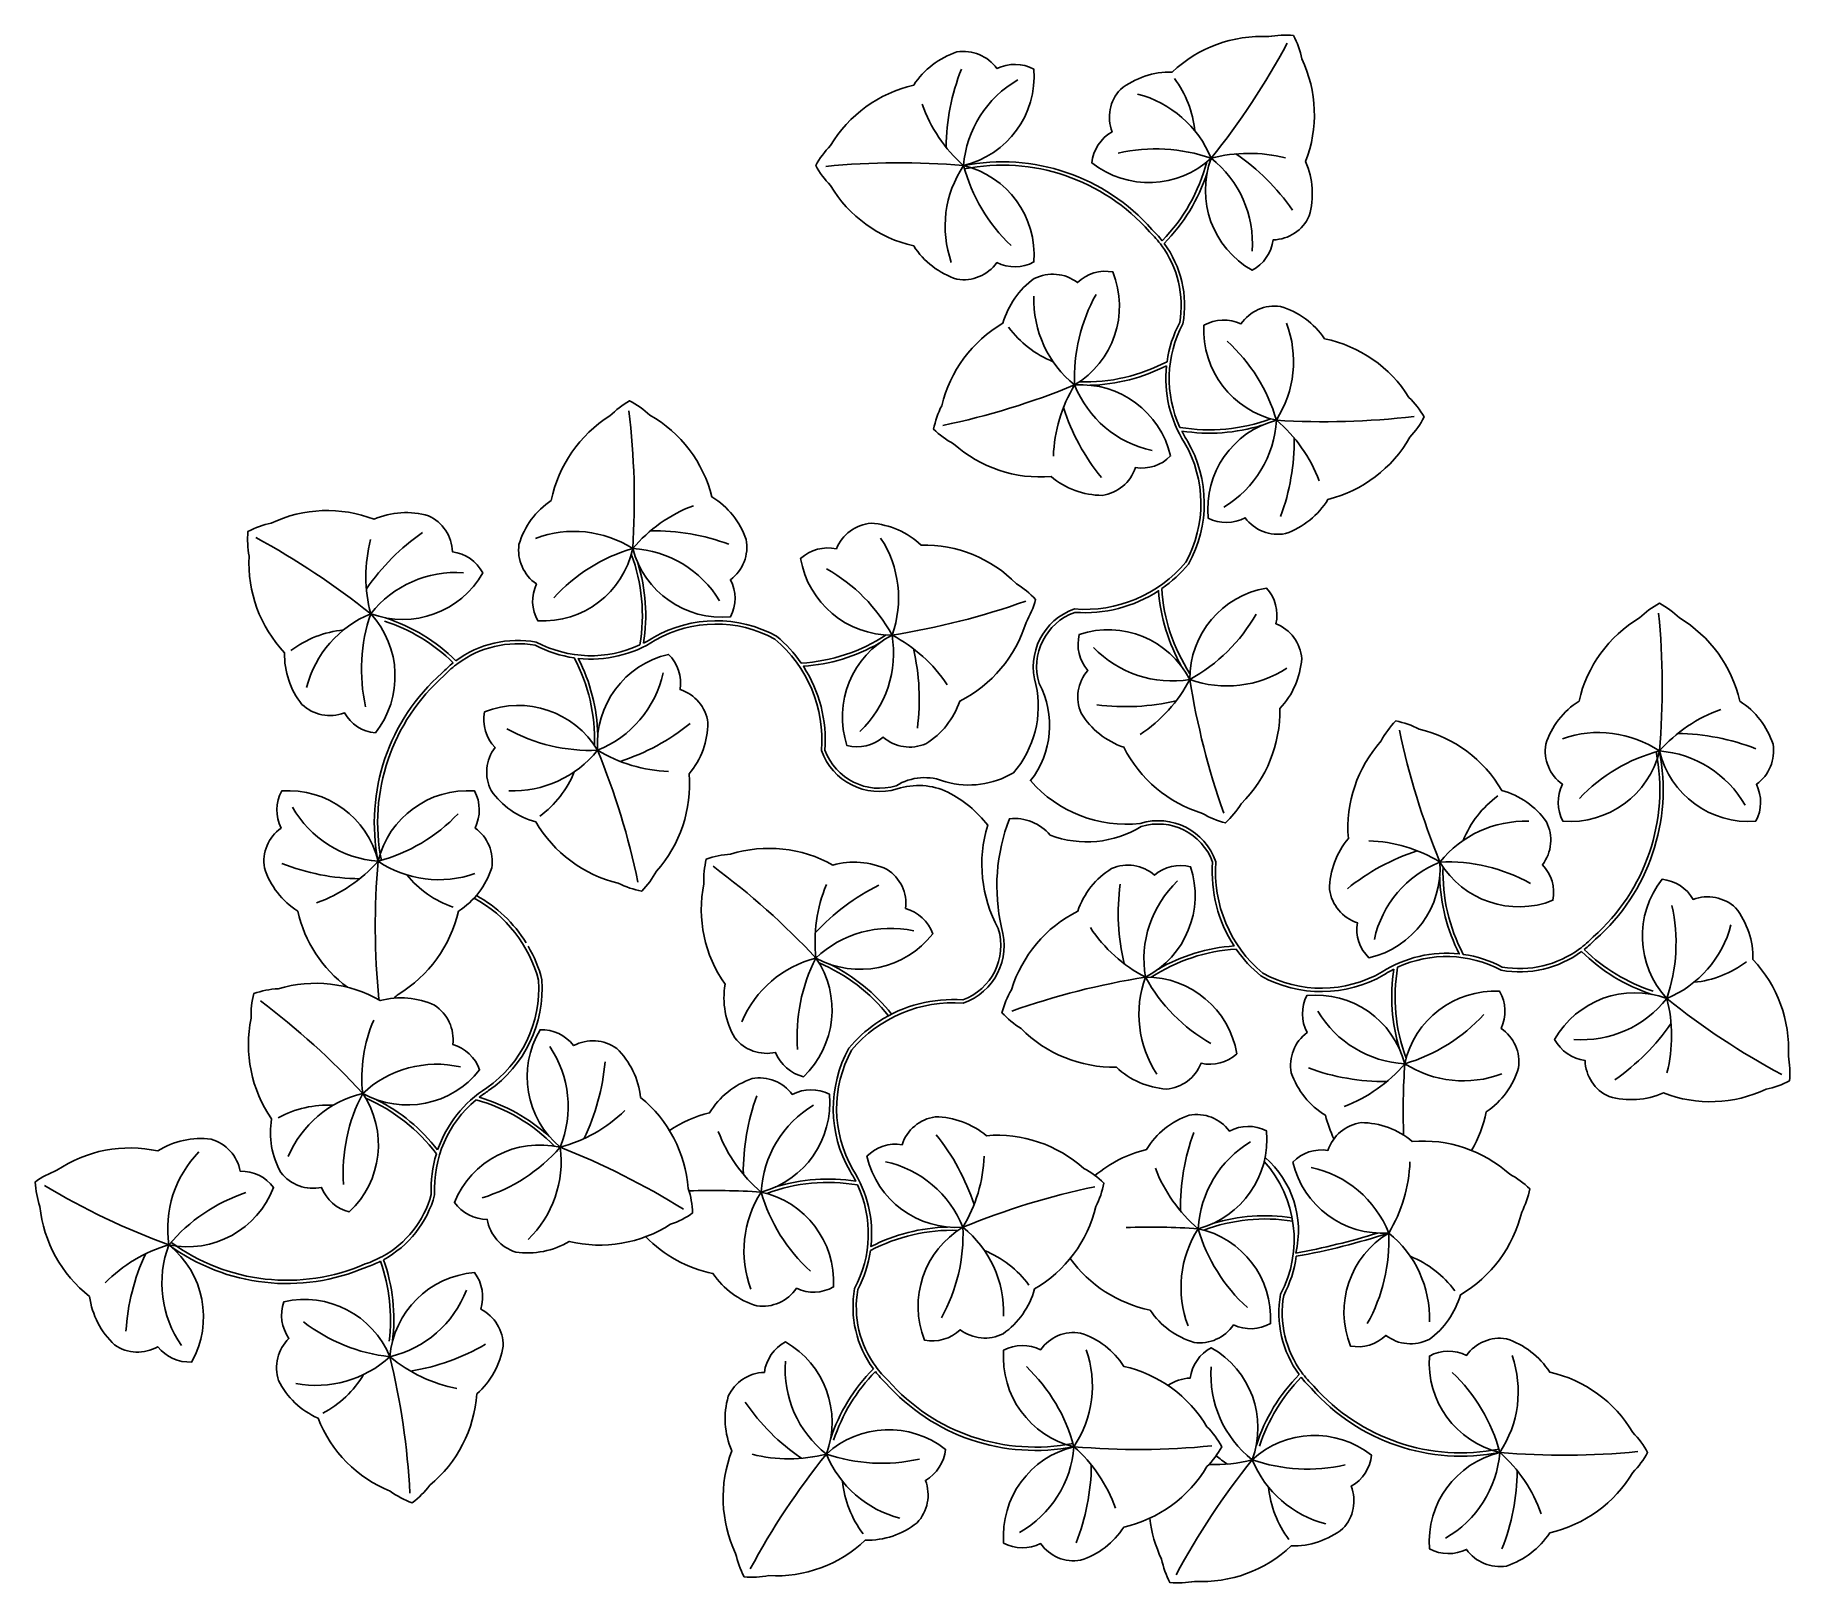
# Model space of a CAD drawing. Extents: x 4.12 to 4.648, y 6.512 to 6.978.
import ezdxf

# ---------------------------------------------------------------- set-up
doc = ezdxf.new("R2010")
doc.units = 0
doc.header["$MEASUREMENT"] = 0
doc.layers.add('VEGET', color=64, linetype='CONTINUOUS')
doc.layers.add('VEGET-I', color=62, linetype='CONTINUOUS')

msp = doc.modelspace()

# ---------------------------------------------------------------- linework, layer by layer
at = {"layer": 'VEGET'}
for points in [[(4.38419070523581, 6.962561295055853, 0.2052258000502149), (4.35919070523581, 6.944412953963941, 0.06885127168783278), (4.354763950290805, 6.938412953963941, 0.06885127168783267), (4.359190705235811, 6.932412953963941, 0.2052258000502149), (4.384190705235811, 6.914264612872032, 0.1746003466680678), (4.397190705235812, 6.904264612872032, 0.2877279527483541), (4.409190705235812, 6.909264612872032, 0.2440085978882826), (4.42032275262118, 6.909435732121545, 0.3676186712618786), (4.399190705235812, 6.938412953963942, 0.3676186712618786), (4.420322752621178, 6.96739017580634, 0.2440085978882282), (4.409190705235815, 6.967561295055855, 0.2877279527483539), (4.39719070523581, 6.972561295055852, 0.1746003466680678)], [(4.473595267082446, 6.940624094361324, 0.3676186712618786), (4.485891360111131, 6.906933607445417, 0.2440085978882282), (4.492233837422111, 6.916083729977232, 0.2877279527483541), (4.503070250956485, 6.92326510461668, 0.1746003466680678), (4.502005786615341, 6.939631744945913, 0.205225800050215), (4.500857722400091, 6.9705031594413, 0.06885127168783278), (4.498340204399122, 6.977521582516174, 0.06885127168783267), (4.490891433878538, 6.977186952758361, 0.2052258000502149), (4.461894230842203, 6.966532165080614, 0.1746003466680678), (4.446348214314094, 6.961305180279816, 0.2877279527483541), (4.443817041214348, 6.948553977876156, 0.2440085978882826), (4.437758801205406, 6.93921323439495, 0.3676186712618786)], [(4.432571275381693, 6.872453664740874, -0.3676186712618786), (4.461399443611747, 6.851118727925857, -0.2440085978882282), (4.450827597617192, 6.847627620214121, -0.2877279527483541), (4.440871034055082, 6.839268981447327, -0.1746003466680678), (4.425476099679695, 6.844925481741463, -0.205225800050215), (4.396194037637178, 6.854770436130718, -0.06885127168783278), (4.390176070089108, 6.859172733932263, -0.06885127168783267), (4.39260675853249, 6.866221699319778, -0.2052258000502149), (4.411038293111048, 6.891013649978563, -0.1746003466680678), (4.42045442897862, 6.904442588332858, -0.2877279527483541), (4.433400391794631, 6.903258507775437, -0.2440085978882826), (4.444074546540556, 6.906423026893358, -0.3676186712618786)], [(4.493198536886776, 6.861879170743991, 0.3676186712618786), (4.472697962931206, 6.832451814765356, 0.2440085978882282), (4.48383110780538, 6.832521427969457, 0.2877279527483541), (4.495936410420018, 6.827782055794988, 0.1746003466680678), (4.508717155564565, 6.838060798595067, 0.205225800050215), (4.533318915418108, 6.856745436576492, 0.06885127168783278), (4.537614906025754, 6.862839747369531, 0.06885127168783267), (4.533059456460983, 6.868742631292325, 0.2052258000502149), (4.507672904998563, 6.886346190285726, 0.1746003466680678), (4.494459728258808, 6.896062772012034, 0.2877279527483541), (4.482570641441779, 6.890804481923311, 0.2440085978882826), (4.471444896304604, 6.890392710226536, 0.3676186712618786)], [(4.299748079722513, 6.823282291851272, 0.3676186712618786), (4.329175435701148, 6.802781717895702, 0.2440085978882282), (4.329105822497048, 6.813914862769876, 0.2877279527483541), (4.333845194671516, 6.826020165384515, 0.1746003466680678), (4.323566451871438, 6.838800910529061, 0.205225800050215), (4.304881813890012, 6.863402670382604, 0.06885127168783278), (4.298787503096974, 6.86769866099025, 0.06885127168783267), (4.292884619174179, 6.863143211425479, 0.2052258000502149), (4.275281060180778, 6.837756659963059, 0.1746003466680678), (4.265564478454471, 6.824543483223304, 0.2877279527483541), (4.270822768543193, 6.812654396406275, 0.2440085978882826), (4.271234540239969, 6.8015286512691, 0.3676186712618786)], [(4.221003156105181, 6.803679022046943, 0.3676186712618786), (4.254693643021088, 6.815975115075627, 0.2440085978882282), (4.245543520489273, 6.822317592386607, 0.2877279527483541), (4.238362145849824, 6.833154005920981, 0.1746003466680678), (4.221995505520591, 6.832089541579838, 0.205225800050215), (4.191124091025205, 6.830941477364587, 0.06885127168783278), (4.18410566795033, 6.828423959363619, 0.06885127168783267), (4.184440297708144, 6.820975188843034, 0.2052258000502149), (4.195095085385891, 6.7919779858067, 0.1746003466680678), (4.200322070186688, 6.77643196927859, 0.2877279527483541), (4.213073272590348, 6.773900796178844, 0.2440085978882826), (4.222414016071554, 6.767842556169902, 0.3676186712618786)], [(4.377689116987829, 6.797274983522303, 0.3676186712618786), (4.364148398486945, 6.764065169387309, 0.2440085978882282), (4.374994708835964, 6.766577003896246, 0.2877279527483541), (4.387845120693854, 6.764610556571065, 0.1746003466680678), (4.398057762185539, 6.77744418247189, 0.205225800050215), (4.417957846604072, 6.801073590516181, 0.06885127168783278), (4.420811244501278, 6.807962297200556, 0.06885127168783267), (4.415071122955275, 6.812721200853736, 0.2052258000502149), (4.386439497634002, 6.824322593694706, 0.1746003466680678), (4.371415650060988, 6.830901651689804, 0.2877279527483541), (4.360970841243767, 6.823161757067026, 0.2440085978882826), (4.350206859892133, 6.820317734168156, 0.3676186712618786)], [(4.467191228557807, 6.783938133478675, 0.3676186712618786), (4.433981414422813, 6.79747885197956, 0.2440085978882282), (4.436493248931749, 6.78663254163054, 0.2877279527483541), (4.434526801606569, 6.77378212977265, 0.1746003466680678), (4.447360427507394, 6.763569488280965, 0.205225800050215), (4.470989835551685, 6.743669403862433, 0.06885127168783278), (4.477878542236059, 6.740816005965226, 0.06885127168783267), (4.48263744588924, 6.74655612751123, 0.2052258000502149), (4.49423883873021, 6.775187752832503, 0.1746003466680678), (4.500817896725308, 6.790211600405517, 0.2877279527483541), (4.493078002102529, 6.800656409222738, 0.2440085978882826), (4.490233979203659, 6.811420390574372, 0.3676186712618786)], [(4.632477540091355, 6.777436545230694, 0.2052258000502149), (4.614329198999443, 6.802436545230694, 0.06885127168783278), (4.608329198999444, 6.806863300175698, 0.06885127168783267), (4.602329198999444, 6.802436545230693, 0.2052258000502149), (4.584180857907534, 6.777436545230692, 0.1746003466680678), (4.574180857907534, 6.764436545230692, 0.2877279527483541), (4.579180857907534, 6.752436545230692, 0.2440085978882826), (4.579351977157048, 6.741304497845324, 0.3676186712618786), (4.608329198999445, 6.762436545230692, 0.3676186712618786), (4.637306420841843, 6.741304497845325, 0.2440085978882282), (4.637477540091358, 6.752436545230688, 0.2877279527483539), (4.642477540091355, 6.764436545230693, 0.1746003466680678)], [(4.289173585725631, 6.762655030346189, -0.3676186712618786), (4.310508522540648, 6.791483198576243, -0.2440085978882282), (4.313999630252384, 6.780911352581688, -0.2877279527483541), (4.322358269019178, 6.770954789019578, -0.1746003466680678), (4.316701768725042, 6.755559854644192, -0.205225800050215), (4.306856814335787, 6.726277792601675, -0.06885127168783278), (4.302454516534241, 6.720259825053605, -0.06885127168783267), (4.295405551146727, 6.722690513496986, -0.2052258000502149), (4.270613600487941, 6.741122048075544, -0.1746003466680678), (4.257184662133647, 6.750538183943116, -0.2877279527483541), (4.258368742691068, 6.763484146759128, -0.2440085978882826), (4.255204223573147, 6.774158301505053, -0.3676186712618786)], [(4.542369909776377, 6.729055975084811, -0.3676186712618786), (4.52103497296136, 6.700227806854757, -0.2440085978882282), (4.517543865249624, 6.710799652849312, -0.2877279527483541), (4.509185226482829, 6.720756216411422, -0.1746003466680678), (4.514841726776965, 6.736151150786808, -0.205225800050215), (4.52468668116622, 6.765433212829326, -0.06885127168783278), (4.529088978967766, 6.771451180377396, -0.06885127168783267), (4.53613794435528, 6.769020491934014, -0.2052258000502149), (4.560929895014066, 6.750588957355456, -0.1746003466680678), (4.57435883336836, 6.741172821487884, -0.2877279527483541), (4.57317475281094, 6.728226858671873, -0.2440085978882826), (4.576339271928861, 6.717552703925947, -0.3676186712618786)], [(4.354817183018062, 6.700165757357194, 0.3676186712618786), (4.389923413754713, 6.707500290462041, 0.2440085978882282), (4.381778075835832, 6.715090101459343, 0.2877279527483541), (4.376225955856396, 6.726844843640015, 0.1746003466680678), (4.359875943896375, 6.728139876036203, 0.205225800050215), (4.329159264742112, 6.731433492000827, 0.06885127168783278), (4.321852228364045, 6.729949113776544, 0.06885127168783267), (4.321114556604535, 6.722529410297404, 0.2052258000502149), (4.327498217881197, 6.692303409022126, 0.1746003466680678), (4.330440382945257, 6.676168240453566, 0.2877279527483541), (4.34269642637267, 6.671833566359083, 0.2440085978882826), (4.351071198361397, 6.664497698658227, 0.3676186712618786)], [(4.453854378514178, 6.694436021908697, 0.3676186712618786), (4.467395097015062, 6.727645836043691, 0.2440085978882282), (4.456548786666043, 6.725134001534754, 0.2877279527483541), (4.443698374808153, 6.727100448859935, 0.1746003466680678), (4.433485733316468, 6.71426682295911, 0.205225800050215), (4.413585648897936, 6.690637414914819, 0.06885127168783278), (4.410732251000729, 6.683748708230445, 0.06885127168783267), (4.416472372546733, 6.678989804577264, 0.2052258000502149), (4.445103997868006, 6.667388411736294, 0.1746003466680678), (4.460127845441019, 6.660809353741196, 0.2877279527483541), (4.47057265425824, 6.668549248363974, 0.2440085978882826), (4.481336635609875, 6.671393271262844, 0.3676186712618786)], [(4.610540339396827, 6.688031983384057, 0.3676186712618786), (4.57684985248092, 6.675735890355373, 0.2440085978882282), (4.585999975012735, 6.669393413044393, 0.2877279527483541), (4.593181349652183, 6.658556999510019, 0.1746003466680678), (4.609547989981416, 6.659621463851162, 0.205225800050215), (4.640419404476803, 6.660769528066413, 0.06885127168783278), (4.647437827551677, 6.663287046067381, 0.06885127168783267), (4.647103197793863, 6.670735816587966, 0.2052258000502149), (4.636448410116117, 6.699733019624301, 0.1746003466680678), (4.631221425315319, 6.71527903615241, 0.2877279527483541), (4.618470222911659, 6.717810209252156, 0.2440085978882826), (4.609129479430453, 6.723868449261098, 0.3676186712618786)], [(4.218581220004842, 6.659485303052781, 0.3676186712618786), (4.253742689617124, 6.666550277724046, 0.2440085978882282), (4.245655822095739, 6.674202358126074, 0.2877279527483541), (4.240194050439737, 6.685999351403082, 0.1746003466680678), (4.223854455458778, 6.687419786497776, 0.205225800050215), (4.193163949685225, 6.690948970504296, 0.06885127168783278), (4.185845739897471, 6.689520697125165, 0.06885127168783267), (4.185051164285643, 6.682106871598471, 0.2052258000502149), (4.191202737286354, 6.651832783106739, 0.1746003466680678), (4.19402102326801, 6.63567551650234, 0.2877279527483541), (4.206243449423659, 6.631246938980187, 0.2440085978882826), (4.214561692569889, 6.623847034132972, 0.3676186712618786)], [(4.27795693952445, 6.643298620488874, -0.3676186712618786), (4.271901854231809, 6.678648001735226, -0.2440085978882282), (4.281950558553821, 6.673854745823395, -0.2877279527483541), (4.294922545357689, 6.673001775507167, -0.1746003466680678), (4.302125096202117, 6.658266672476191, -0.205225800050215), (4.316457135201931, 6.630899631304445, -0.06885127168783278), (4.317756737338359, 6.623557479465227, -0.06885127168783267), (4.311124904824604, 6.620149407157797, -0.2052258000502149), (4.280664343213397, 6.614999992558245, -0.1746003466680678), (4.264574741740092, 6.611818055344809, -0.2877279527483541), (4.256046280250666, 6.621629545783239, -0.2440085978882826), (4.24614965047205, 6.626729396743086, -0.3676186712618786)], [(4.398972220120315, 6.619257340690127, -0.3676186712618786), (4.370144051890262, 6.640592277505144, -0.2440085978882282), (4.380715897884817, 6.64408338521688, -0.2877279527483541), (4.390672461446926, 6.652442023983674, -0.1746003466680678), (4.406067395822313, 6.646785523689538, -0.205225800050215), (4.43534945786483, 6.636940569300283, -0.06885127168783278), (4.4413674254129, 6.632538271498738, -0.06885127168783267), (4.438936736969518, 6.625489306111223, -0.2052258000502149), (4.42050520239096, 6.600697355452438, -0.1746003466680678), (4.411089066523388, 6.587268417098143, -0.2877279527483541), (4.398143103707377, 6.588452497655564, -0.2440085978882826), (4.387468948961452, 6.585287978537643, -0.3676186712618786)], [(4.136499867269849, 6.598471237938128, -0.2052258000502149), (4.121579460060043, 6.625522000091567, -0.06885127168783278), (4.120121412814787, 6.632834336077673, -0.06885127168783267), (4.126678007073418, 6.636385002363149, -0.2052258000502149), (4.157020109328537, 6.642191818627522, -0.1746003466680678), (4.173037150967232, 6.645720894589351, -0.2877279527483541), (4.181775758649908, 6.636096096629483, -0.2440085978882826), (4.191780341691248, 6.631211418650684, -0.3676186712618786), (4.160338741138673, 6.613958344516106, -0.3676186712618786), (4.167156720377836, 6.578748147534332, -0.2440085978882282), (4.15700672741341, 6.583323014047099, -0.2877279527483539), (4.144019330552918, 6.583895310113986, -0.1746003466680678)], [(4.526971740686434, 6.6175284914488, -0.3676186712618786), (4.49814357245638, 6.638863428263817, -0.2440085978882282), (4.508715418450935, 6.642354535975553, -0.2877279527483541), (4.518671982013045, 6.650713174742347, -0.1746003466680678), (4.534066916388431, 6.645056674448211, -0.205225800050215), (4.563348978430948, 6.635211720058956, -0.06885127168783278), (4.569366945979018, 6.630809422257411, -0.06885127168783267), (4.566936257535636, 6.623760456869896, -0.2052258000502149), (4.548504722957079, 6.598968506211111, -0.1746003466680678), (4.539088587089506, 6.585539567856816, -0.2877279527483541), (4.526142624273495, 6.586723648414237, -0.2440085978882826), (4.51546846952757, 6.583559129296316, -0.3676186712618786)], [(4.226754017895911, 6.580343779537423, -0.3676186712618786), (4.252199436058114, 6.605617748496642, -0.2440085978882282), (4.254053270685617, 6.594639813446671, -0.2877279527483541), (4.260811721403935, 6.583534709039771, -0.1746003466680678), (4.252894274426814, 6.569171073240834, -0.205225800050215), (4.238738375897455, 6.541712507706291, -0.06885127168783278), (4.233477412249933, 6.53642871921293, -0.06885127168783267), (4.22687658845549, 6.539896468422123, -0.2052258000502149), (4.20515385957543, 6.5618620172291, -0.1746003466680678), (4.193301660815942, 6.573198920887755, -0.2877279527483541), (4.196428032965927, 6.585817391364789, -0.2440085978882826), (4.194912495032583, 6.596847119627999, -0.3676186712618786)], [(4.357948228419562, 6.551086911069677, 0.3676186712618786), (4.345652135390877, 6.584777397985584, 0.2440085978882282), (4.339309658079897, 6.575627275453769, 0.2877279527483541), (4.328473244545523, 6.568445900814321, 0.1746003466680678), (4.329537708886667, 6.552079260485088, 0.205225800050215), (4.330685773101917, 6.521207845989701, 0.06885127168783278), (4.333203291102886, 6.514189422914827, 0.06885127168783267), (4.34065206162347, 6.51452405267264, 0.2052258000502149), (4.369649264659805, 6.525178840350387, 0.1746003466680678), (4.385195281187914, 6.530405825151185, 0.2877279527483541), (4.387726454287661, 6.543157027554845, 0.2440085978882826), (4.393784694296603, 6.552497771036051, 0.3676186712618786)], [(4.447352790266199, 6.529149710375148, 0.2052258000502149), (4.472352790266198, 6.54729805146706, 0.06885127168783278), (4.476779545211203, 6.55329805146706, 0.06885127168783267), (4.472352790266197, 6.55929805146706, 0.2052258000502149), (4.447352790266197, 6.577446392558969, 0.1746003466680678), (4.434352790266196, 6.587446392558969, 0.2877279527483541), (4.422352790266197, 6.582446392558969, 0.2440085978882826), (4.411220742880828, 6.582275273309456, 0.3676186712618786), (4.432352790266196, 6.553298051467059, 0.3676186712618786), (4.41122074288083, 6.524320829624661, 0.2440085978882282), (4.422352790266193, 6.524149710375146, 0.2877279527483539), (4.434352790266198, 6.519149710375149, 0.1746003466680678)], [(4.575352310832317, 6.527420861133821, 0.2052258000502149), (4.600352310832316, 6.545569202225733, 0.06885127168783278), (4.604779065777321, 6.551569202225733, 0.06885127168783267), (4.600352310832315, 6.557569202225733, 0.2052258000502149), (4.575352310832315, 6.575717543317642, 0.1746003466680678), (4.562352310832314, 6.585717543317642, 0.2877279527483541), (4.550352310832315, 6.580717543317642, 0.2440085978882826), (4.539220263446946, 6.580546424068129, 0.3676186712618786), (4.560352310832315, 6.551569202225732, 0.3676186712618786), (4.539220263446948, 6.522591980383334, 0.2440085978882282), (4.550352310832311, 6.522420861133819, 0.2877279527483539), (4.562352310832316, 6.517420861133822, 0.1746003466680678)]]:
    msp.add_lwpolyline(points, format="xyb", close=True, dxfattribs=at)
for points in [[(4.458862296698298, 6.915832663482507, 0.03657829356328011), (4.455771383393432, 6.919210297792418, 0.2670599533769032), (4.399190705235816, 6.938412953963921)], [(4.45875729121148, 6.91431763497099, 0.04624384672955976), (4.455051381039466, 6.918514744133532, 0.2672712957735715), (4.399384228046774, 6.937431858187944, 0.2672712957735715)], [(4.464225197895158, 6.859721371914833, -0.2354684806364959), (4.465099686457013, 6.890865546369183, 0.2063815619319955), (4.459474993376217, 6.91502980662528, 0.2670599533769032)], [(4.460338562320498, 6.879464944238686, -0.08648795793135465), (4.464142659503138, 6.891195577523927, 0.2050499429125031), (4.458670363775001, 6.914436029558658, 0.2050499429125031)], [(4.373792753153216, 6.794819400338591, -0.1121905179276141), (4.3510334549478, 6.787878851506792, -0.1640240538820777), (4.357524263084613, 6.762707109103845, 0.3997047902072735), (4.378955680209415, 6.751996831314256, -0.2428287409151733), (4.393811708668337, 6.753139223639103, 0.2041376979007896), (4.414165734088166, 6.755877838562057, 0.2359053136145531), (4.420956874825655, 6.782378861109129, -0.4031349419441881), (4.432488096534613, 6.805116054682412, 0.242397310034429), (4.465997805183281, 6.819188083826876, 0.2618021363311629), (4.465626664069874, 6.855088321295387, -0.1704994982101892), (4.460188166383483, 6.878259552150662, 0.2050499429125031)], [(4.458754024801067, 6.811238235572843, 0.0675264403011705), (4.466827160131918, 6.818621012494217, 0.262664803289295), (4.466481661183021, 6.855607460647515, -0.02486555505801991), (4.464759651395263, 6.858620502524607, 0.2063815619319955)], [(4.542297040054683, 6.724450952836496, 0.1119819495773693), (4.548175797186165, 6.70143908408302, 0.1704994982101892), (4.52500456633089, 6.69600058639663, -0.2618021363311629), (4.489104328862378, 6.695629445283223, -0.242397310034429), (4.475032299717915, 6.72913915393189, 0.4031349419441881), (4.452295106144632, 6.740670375640849, -0.2465887543841472), (4.419297888493861, 6.753510349010449, 0.2974057894047031), (4.421913076349759, 6.782671570257089, -0.3997047902072735), (4.432623354139348, 6.804102987381891, 0.1640240538820777), (4.457795096542296, 6.810593795518704, 0.1121905179276142), (4.464735645374095, 6.787834497313288)], [(4.289246455447325, 6.767260052594504, 0.1119819495773694), (4.283367698315843, 6.79027192134798, 0.1704994982101892), (4.306538929171118, 6.79571041903437, -0.2618021363311629), (4.342439166639629, 6.796081560147777, -0.242397310034429), (4.356511195784092, 6.76257185149911, 0.4031349419441881), (4.379248389357375, 6.751040629790151, -0.1938106268851295), (4.394500949228636, 6.750039208811261, -0.1105913153111275), (4.406467502228223, 6.740094574639926, 0.2037786256606944), (4.409630419152249, 6.709039435173912, -0.3997047902072735), (4.39892014136266, 6.68760801804911, 0.1640240538820777), (4.373748398959712, 6.681117209912297), (4.372789470700941, 6.680472769858158, 0.0675264403011705), (4.36471633537009, 6.673089992936784, 0.262664803289295), (4.365061834318987, 6.636103544783486, -0.02486555505801991), (4.366783844106745, 6.633090502906394, 0.1139595772764146), (4.342685327894381, 6.631372202962599)], [(4.350389014893661, 6.788837779765563, 0.0675264403011705), (4.343006237972287, 6.796910915096414, 0.262664803289295), (4.30601978981899, 6.796565416147518, -0.02486555505801991), (4.303006747941898, 6.794843406359759, 0.2063815619319955)], [(4.301905878551672, 6.794308952859654, -0.2354684806364959), (4.270761704097322, 6.79518344142151, 0.2063815619319955), (4.246597443841225, 6.789558748340713, 0.2670599533769032)], [(4.282162306227819, 6.790422317284994, -0.08648795793135465), (4.270431672942578, 6.794226414467635, 0.2050499429125031), (4.247191220907847, 6.788754118739497, 0.2050499429125031)], [(4.245794586983997, 6.788946051662794, 0.03657829356328011), (4.242416952674087, 6.785855138357928, 0.2670599533769032), (4.223214296502584, 6.729274460200313)], [(4.247309615495515, 6.788841046175977, 0.04624384672955976), (4.243112506332973, 6.785135136003962, 0.2672712957735715), (4.224195392278561, 6.72946798301127, 0.2672712957735715)], [(4.584233880006493, 6.702869959255024, 0.04624384672955976), (4.588430989169034, 6.706575869427038, 0.2672712957735715), (4.607348103223447, 6.76224302241973, 0.2672712957735715)], [(4.58574890851801, 6.702764953768206, 0.03657829356328011), (4.589126542827921, 6.705855867073072, 0.2670599533769032), (4.608329198999424, 6.762436545230687)], [(4.227974719485965, 6.688137588669978, 0.01546173062249706), (4.229214296502564, 6.689274460200307, 0.2052258000502149), (4.247362637594473, 6.714274460200308, 0.1746003466680678), (4.257362637594473, 6.727274460200309, 0.2877279527483541), (4.252362637594473, 6.739274460200308, 0.2440085978882826), (4.25219151834496, 6.750406507585677, 0.3676186712618786), (4.223214296502563, 6.729274460200308, 0.3676186712618786), (4.194237074660164, 6.750406507585675, 0.2440085978882282), (4.194065955410649, 6.739274460200312, 0.2877279527483539), (4.189065955410652, 6.727274460200307, 0.1746003466680678), (4.199065955410652, 6.714274460200306, 0.2052258000502149)], [(4.394367197872, 6.619330210411821, 0.1119819495773694), (4.371355329118525, 6.613451453280339, 0.1704994982101892), (4.365916831432134, 6.636622684135614, -0.2618021363311629), (4.365545690318728, 6.672522921604125, -0.242397310034429), (4.399055398967395, 6.686594950748589, 0.4031349419441881), (4.410586620676353, 6.709332144321872, -0.1489262673942491), (4.412981390841127, 6.74206748272197, -0.2480025799106501), (4.425219604729053, 6.737135212700415, 0.2322353640158543), (4.452587815292592, 6.739714174116744, -0.3997047902072735), (4.474019232417394, 6.729003896327155, 0.1640240538820777), (4.480510040554207, 6.703832153924208, 0.1121905179276142), (4.457750742348791, 6.696891605092409)], [(4.199065955410652, 6.714274460200306, 0.1800093479991826), (4.214039264614218, 6.691385053214363, 0.06885127168783278)], [(4.252068612628195, 6.718209996885613, -0.2063263711973798), (4.271472014809053, 6.693501752450993, -0.2618021363311629), (4.255882785202174, 6.661160745721368, 0.1704994982101892), (4.24111461665262, 6.642495687614701, -0.2050499429125031)], [(4.252749688070528, 6.718977154519773, -0.1288326169997203), (4.267698043174517, 6.704766891539107, -0.262664803289295)], [(4.268292304169515, 6.70377608365729, -0.0675264403011705), (4.272463725187427, 6.693662718449193, -0.262664803289295), (4.25643620013459, 6.660327524476443, 0.02486555505801991), (4.25359717247628, 6.658331613401872, -0.2063815619319955)], [(4.481154480608346, 6.702873225665437, 0.0675264403011705), (4.48853725752972, 6.694800090334586, 0.262664803289295), (4.525523705683018, 6.695145589283483, -0.02486555505801991), (4.52853674756011, 6.696867599071241, 0.2063815619319955)], [(4.529637616950335, 6.697402052571346, -0.2354684806364959), (4.560781791404685, 6.69652756400949, 0.2063815619319955), (4.584946051660783, 6.702152257090287, 0.2670599533769032)], [(4.549381189274189, 6.701288688146006, -0.08648795793135465), (4.56111182255943, 6.697484590963366, 0.2050499429125031), (4.584352274594161, 6.702956886691503, 0.2050499429125031)], [(4.531795415779494, 6.668428713579728, 0.3676186712618786), (4.502368059800859, 6.688929287535298, 0.2440085978882282), (4.50243767300496, 6.677796142661124, 0.2877279527483541), (4.497698300830491, 6.665690840046485, 0.1746003466680678), (4.50797704363057, 6.652910094901939, 0.04802152144148134), (4.510488307273417, 6.645826221478376, 0.06885127168783278)], [(4.55188501643595, 6.642338626976997, 0.07963178247995775), (4.556262435321229, 6.653954345467941, 0.1746003466680678), (4.565979017047536, 6.667167522207696, 0.2877279527483541), (4.560720726958814, 6.679056609024725, 0.2440085978882826), (4.560308955262038, 6.6901823541619, 0.3676186712618786), (4.531795415779494, 6.668428713579728, 0.3676186712618786)], [(4.338344958615233, 6.62983183468701, 0.3676186712618786), (4.358845532570802, 6.659259190665645, 0.2440085978882282), (4.347712387696628, 6.659189577461544, 0.2877279527483541), (4.33560708508199, 6.663928949636013, 0.1746003466680678), (4.322826339937444, 6.653650206835934, 0.0844181462203747), (4.31078367143478, 6.648370931693862, 0.06885127168783278)], [(4.252645622149001, 6.657562129202706, 0.2354684806364959), (4.240204749947805, 6.628997307628587, -0.2063815619319955), (4.224846110725072, 6.609512419966516, -0.2670599533769032)], [(4.469709146012478, 6.618833621051993, 0.3676186712618786), (4.490209719968047, 6.648260977030628, 0.2440085978882282), (4.479076575093873, 6.648191363826528, 0.2877279527483541), (4.466971272479235, 6.652930736000997, 0.1746003466680678), (4.454190527334688, 6.642651993200918, 0.1121260587743215), (4.438687744162333, 6.634815452403197, 0.06885127168783278)], [(4.24073861691721, 6.641340606135881, 0.08648795793135465), (4.239198177836784, 6.62910516743973, -0.2050499429125031), (4.224370002983726, 6.610391806922656, -0.2050499429125031)], [(4.489535881137771, 6.638990960445431, -0.3164947388747249), (4.494443329611113, 6.599116609820491, 0.2063815619319955), (4.500068022691909, 6.574952349564394, 0.2670599533769032)], [(4.36731829760685, 6.631989633516168, -0.2354684806364959), (4.366443809044995, 6.600845459061818, 0.2063815619319955), (4.372068502125791, 6.576681198805721, 0.2670599533769032)], [(4.303653189701666, 6.616396288793836, 0.150125577023164), (4.323870590503446, 6.605364815145275, 0.1746003466680678), (4.3370837672432, 6.595648233418967, 0.2877279527483541), (4.348972854060229, 6.60090652350769, 0.2440085978882826), (4.360098599197404, 6.601318295204465, 0.3676186712618786), (4.338344958615233, 6.62983183468701, 0.3676186712618786)], [(4.224498997426333, 6.610462050010417, -0.04624384672955976), (4.219360958342803, 6.6082371792498, -0.2672712957735715), (4.160930774611476, 6.614764257890561, -0.2672712957735715)], [(4.431245800986515, 6.609890156245976, 0.1886287276642312), (4.45523477790069, 6.594366601510258, 0.1746003466680678), (4.468447954640445, 6.584650019783951, 0.2877279527483541), (4.480337041457474, 6.589908309872674, 0.2440085978882826), (4.491462786594649, 6.590320081569449, 0.3676186712618786), (4.469709146012478, 6.618833621051993, 0.3676186712618786)], [(4.223950349988772, 6.609045955545974, -0.03657829356328011), (4.219717214524181, 6.607301615347473, -0.2670599533769032), (4.160338741138686, 6.613958344516123)], [(4.37120493318151, 6.612246061192315, -0.08648795793135465), (4.36740083599887, 6.600515427907074, 0.2050499429125031), (4.372873131727007, 6.577274975872343, 0.2050499429125031)], [(4.499204453747629, 6.610517211950988, -0.08648795793135465), (4.495400356564988, 6.598786578665747, 0.2050499429125031), (4.500872652293125, 6.575546126631016, 0.2050499429125031)], [(4.48594774898568, 6.54935806182835, 0.3676186712618786), (4.473651655956996, 6.583048548744257, 0.2440085978882282), (4.467309178646016, 6.573898426212442, 0.1470173451971512), (4.460619474815669, 6.571704674113876, 0.1746003466680678)], [(4.372786204290528, 6.577393370460011, 0.04624384672955976), (4.376492114462542, 6.573196261297469, 0.2672712957735715), (4.432159267455234, 6.554279147243057, 0.2672712957735715)], [(4.37268119880371, 6.575878341948494, 0.03657829356328011), (4.375772112108576, 6.572500707638583, 0.2670599533769032), (4.432352790266192, 6.55329805146708)], [(4.500680719369829, 6.574149492707167, 0.03657829356328011), (4.503771632674694, 6.570771858397256, 0.2670599533769032), (4.56035231083231, 6.551569202225753)], [(4.500785724856646, 6.575664521218684, 0.04624384672955976), (4.504491635028661, 6.571467412056142, 0.2672712957735715), (4.560158788021353, 6.55255029800173, 0.2672712957735715)], [(4.455168523026536, 6.531814241496657, 0.08232067496413867), (4.458685293668036, 6.519478996748374, 0.06885127168783278), (4.461202811669004, 6.5124605736735, 0.06885127168783267), (4.468651582189588, 6.512795203431313, 0.2052258000502149), (4.497648785225923, 6.52344999110906, 0.1746003466680678), (4.513194801754032, 6.528676975909858, 0.2877279527483541), (4.515725974853779, 6.541428178313518, 0.2440085978882826), (4.521784214862721, 6.550768921794724, 0.3676186712618786), (4.48594774898568, 6.54935806182835, 0.3676186712618786)]]:
    msp.add_lwpolyline(points, format="xyb", dxfattribs=at)
for centre, radius, start, end in [((4.421301156910254, 6.952782365962287), 0.05268889575158317, 315.4701596413572, 345.3910783573056), ((4.421301156910254, 6.952782365962287), 0.05368889575158317, 315.3179020095395, 341.9948639172861), ((4.435722469760319, 6.926050003244658), 0.05268889575158317, 268.1554729827926, 297.8524992252153), ((4.435722469760319, 6.926050003244658), 0.05368889575158317, 271.5516874228204, 297.1095830709066), ((4.473088325431291, 6.91165945722609), 0.05268889575158317, 260.3158767885141, 290.4773925443089), ((4.473088325431291, 6.91165945722609), 0.05368889575158317, 261.0757552307891, 287.0811781042812), ((4.249967793240415, 6.803172080395788), 0.05268889575158317, 350.3158767885142, 20.47739254430888), ((4.249967793240415, 6.803172080395788), 0.05368889575158317, 351.0757552307891, 17.0811781042812), ((4.511342761368677, 6.814485468509325), 0.05268889575158317, 183.53339583237, 213.1580830446403), ((4.208844884504217, 6.751384911874751), 0.05268889575158317, 45.47015964135719, 71.99486391728615), ((4.208844884504217, 6.751384911874751), 0.05368889575158317, 45.31790200953949, 71.99486391728615), ((4.235577247221847, 6.765806224724815), 0.05268889575158317, 358.1554729827927, 27.85249922521529), ((4.595966248280161, 6.725904780706185), 0.05268889575158317, 178.1554729827927, 207.8524992252153), ((4.335280947714878, 6.650157427679003), 0.05268889575158317, 38.31667948422123, 67.14111734786282), ((4.484401713544828, 6.650284489097827), 0.05268889575158317, 93.53339583236998, 123.1580830446402), ((4.62269861099779, 6.740326093556249), 0.05368889575158317, 225.3179020095395, 251.9948639172861), ((4.62269861099779, 6.740326093556249), 0.05268889575158317, 225.4701596413572, 251.9948639172861), ((4.335280947714878, 6.650157427679003), 0.05368889575158317, 38.11605587378936, 63.74490290783514), ((4.581575702261593, 6.688538925035212), 0.05368889575158317, 171.0757552307891, 197.0811781042812), ((4.581575702261593, 6.688538925035212), 0.05268889575158317, 170.3158767885141, 200.4773925443089), ((4.198661885012084, 6.609628331419214), 0.05268889575158317, 37.00450123018146, 66.70152747260406), ((4.198661885012084, 6.609628331419214), 0.05368889575158317, 37.74741738449018, 63.30531303257637), ((4.238601572550185, 6.606779411607178), 0.05268889575158317, 44.37960791108785, 74.54112366688263), ((4.238601572550185, 6.606779411607178), 0.05368889575158317, 47.77582235111553, 73.78124522460769), ((4.470878471507217, 6.61830650178405), 0.02895926831976654, 346.4088488244495, 49.17903631471833), ((4.358455170070717, 6.580051548204911), 0.05268889575158317, 80.31587678851413, 110.4773925443089), ((4.489819357467962, 6.569053334569895), 0.05268889575158317, 80.93339062822777, 110.4773925443089), ((4.489819357467962, 6.569053334569895), 0.05368889575158317, 81.30102393508984, 107.0811781042812), ((4.395821025741689, 6.565661002186343), 0.05268889575158317, 88.15547298279267, 117.8524992252153), ((4.462164029065375, 6.81570119199437), 0.2075005005439662, 280.2329955496344, 287.2239850399677), ((4.462164029065375, 6.81570119199437), 0.2085005005439662, 280.2329955496344, 288.1091129944077), ((4.174248971483428, 6.591556166805403), 0.05268889575158317, 352.8621365381106, 19.38684081403955), ((4.174248971483428, 6.591556166805403), 0.05368889575158317, 352.8621365381106, 19.53909844585725), ((4.410242338591754, 6.538928639468714), 0.05368889575158317, 135.3179020095395, 161.9948639172861), ((4.410242338591754, 6.538928639468714), 0.05268889575158317, 135.4701596413572, 161.9948639172861), ((4.538241859157872, 6.537199790227387), 0.05368889575158317, 135.3179020095395, 161.9948639172861), ((4.538241859157872, 6.537199790227387), 0.05268889575158317, 135.4701596413572, 161.9948639172861)]:
    msp.add_arc(centre, radius, start, end, dxfattribs=at)
at = {"layer": 'VEGET-I'}
for points in [[(4.495904619422868, 6.940692027614867, 0.1274929847015296), (4.473595267082446, 6.940624094361327, 0.2362675754579557), (4.451465074213431, 6.959910966661035)], [(4.485910783318385, 6.912722586820463, 0.2493861999585505), (4.473595267082446, 6.940624094361324, 0.1392201345844115), (4.445651251020965, 6.942152902207376, 0.1392201345844115)], [(4.426187307025512, 6.851077117666959, -0.1274929847015296), (4.432571275381689, 6.872453664740874, -0.2362675754579557), (4.420342269659761, 6.899140371142717)], [(4.455842020581601, 6.852739748817055, -0.2493861999585505), (4.432571275381693, 6.872453664740874, -0.1392201345844115), (4.439019829845946, 6.899686391971103, -0.1392201345844115)], [(4.506077760375798, 6.843662765525183, 0.1274929847015296), (4.493198536886779, 6.861879170743992, 0.2362675754579557), (4.49626008259015, 6.891074304198582)], [(4.477446174386091, 6.835763483143289, 0.2493861999585505), (4.493198536886776, 6.861879170743991, 0.1392201345844115), (4.478387045962894, 6.885624170716328, 0.1392201345844115)], [(4.317964484941322, 6.836161515340295, 0.1274929847015296), (4.299748079722512, 6.823282291851275, 0.2362675754579557), (4.270552946267923, 6.826343837554647)], [(4.220935222851637, 6.825988374387364, 0.1274929847015296), (4.221003156105177, 6.803679022046943, 0.2362675754579557), (4.20171628380547, 6.781548829177927)], [(4.394253016250953, 6.782330116243631, 0.1274929847015296), (4.377689116987833, 6.797274983522305, 0.2362675754579557), (4.374267146791269, 6.826430068833429)], [(4.325863767323216, 6.807529929350587, 0.2493861999585505), (4.299748079722513, 6.823282291851272, 0.1392201345844115), (4.276003079750176, 6.808470800927391, 0.1392201345844115)], [(4.248904663646042, 6.815994538282881, 0.2493861999585505), (4.221003156105181, 6.803679022046943, 0.1392201345844115), (4.219474348259129, 6.775735005985461, 0.1392201345844115)], [(4.368053825414079, 6.768338376611691, 0.2493861999585505), (4.377689116987829, 6.797274983522303, 0.1392201345844115), (4.358026458165001, 6.817189428909798, 0.1392201345844115)], [(4.438254621647195, 6.793573425052426, 0.2493861999585505), (4.467191228557807, 6.783938133478675, 0.1392201345844115), (4.487105673945302, 6.803600792301504, 0.1392201345844115)], [(4.308887501649449, 6.785925775546097, -0.2493861999585505), (4.289173585725631, 6.762655030346189, -0.1392201345844115), (4.261940858495402, 6.769103584810442, -0.1392201345844115)], [(4.452246361279134, 6.767374234215552, 0.1274929847015296), (4.467191228557809, 6.783938133478672, 0.2362675754579557), (4.496346313868933, 6.787360103675235)], [(4.310550132799546, 6.756271061990009, -0.1274929847015296), (4.289173585725631, 6.762655030346186, -0.2362675754579557), (4.262486879323788, 6.750426024624257)], [(4.520993362702462, 6.735439943440992, -0.1274929847015296), (4.542369909776377, 6.729055975084814, -0.2362675754579557), (4.569056616178219, 6.741284980806743)], [(4.522655993852558, 6.705785229884903, -0.2493861999585505), (4.542369909776377, 6.729055975084811, -0.1392201345844115), (4.569602637006605, 6.722607420620558, -0.1392201345844115)], [(4.357951165210395, 6.722253988893335, 0.1274929847015296), (4.354817183018058, 6.700165757357196, 0.2362675754579557), (4.332554396720009, 6.681032090019948)], [(4.463489670087928, 6.723372628819309, 0.2493861999585505), (4.453854378514178, 6.694436021908697, 0.1392201345844115), (4.473517037337007, 6.674521576521202, 0.1392201345844115)], [(4.582638831855966, 6.675716467148119, 0.2493861999585505), (4.610540339396827, 6.688031983384057, 0.1392201345844115), (4.612069147242878, 6.715975999445539, 0.1392201345844115)], [(4.384197128796498, 6.708350184598401, 0.2493861999585505), (4.354817183018062, 6.700165757357194, 0.1392201345844115), (4.349294454749617, 6.67273029199669, 0.1392201345844115)], [(4.437290479251055, 6.709380889187369, 0.1274929847015296), (4.453854378514174, 6.694436021908695, 0.2362675754579557), (4.457276348710738, 6.665280936597571)], [(4.61060827265037, 6.665722631043636, 0.1274929847015296), (4.61054033939683, 6.688031983384057, 0.2362675754579557), (4.629827211696537, 6.710162176253073)], [(4.505679728178792, 6.684181076080413, 0.2493861999585505), (4.531795415779494, 6.668428713579728, 0.1392201345844115), (4.555540415751831, 6.683240204503609, 0.1392201345844115)], [(4.221884575628599, 6.681548839904316, 0.1274929847015296), (4.21858122000484, 6.659485303052783, 0.2362675754579557), (4.19617229132497, 6.640523003747434)], [(4.274793115473707, 6.673632698364861, -0.2493861999585505), (4.27795693952445, 6.643298620488874, -0.1392201345844115), (4.254460084670851, 6.628096545003489, -0.1392201345844115)], [(4.24802309376512, 6.667444080138132, 0.2493861999585505), (4.218581220004842, 6.659485303052781, 0.1392201345844115), (4.212848163480498, 6.632093016730476, 0.1392201345844115)], [(4.513579010560686, 6.655549490090706, 0.1274929847015296), (4.531795415779495, 6.668428713579725, 0.2362675754579557), (4.560990549234084, 6.665367167876354)], [(4.297355625561138, 6.65431691422366, -0.1274929847015296), (4.277956939524453, 6.643298620488872, -0.2362675754579557), (4.268324007645311, 6.615568934177323)], [(4.354097321115917, 6.655947522287712, 0.2493861999585505), (4.338344958615233, 6.62983183468701, 0.1392201345844115), (4.353156449539114, 6.606086834714673, 0.1392201345844115)], [(4.32546573512621, 6.648048239905818, 0.1274929847015296), (4.338344958615229, 6.629831834687009, 0.2362675754579557), (4.335283412911858, 6.600636701232419)], [(4.405356188476496, 6.640633887764042, -0.1274929847015296), (4.398972220120319, 6.619257340690127, -0.2362675754579557), (4.411201225842247, 6.592570634288284)], [(4.485461508513162, 6.644949308652696, 0.2493861999585505), (4.469709146012478, 6.618833621051993, 0.1392201345844115), (4.484520636936359, 6.595088621079657, 0.1392201345844115)], [(4.375701474920407, 6.638971256613946, -0.2493861999585505), (4.398972220120315, 6.619257340690127, -0.1392201345844115), (4.392523665656062, 6.592024613459898, -0.1392201345844115)], [(4.456829922523455, 6.637050026270802, 0.1274929847015296), (4.469709146012474, 6.618833621051992, 0.2362675754579557), (4.466647600309103, 6.589638487597403)], [(4.503700995486525, 6.637242407372619, -0.2493861999585505), (4.526971740686434, 6.6175284914488, -0.1392201345844115), (4.520523186222181, 6.590295764218571, -0.1392201345844115)], [(4.533355709042614, 6.638905038522715, -0.1274929847015296), (4.526971740686437, 6.6175284914488, -0.2362675754579557), (4.539200746408365, 6.590841785046957)], [(4.24975740362823, 6.600369021310259, -0.2493861999585505), (4.226754017895911, 6.580343779537423, -0.1392201345844115), (4.200808133843368, 6.590832649248048, -0.1392201345844115)], [(4.246920699917959, 6.570803509467995, -0.1274929847015296), (4.226754017895909, 6.58034377953742, -0.2362675754579557), (4.198526071181935, 6.572286987133611)], [(4.345632712183623, 6.578988418610538, 0.2493861999585505), (4.357948228419562, 6.551086911069677, 0.1392201345844115), (4.385892244481044, 6.549558103223625, 0.1392201345844115)], [(4.473632232749742, 6.577259569369211, 0.2493861999585505), (4.48594774898568, 6.54935806182835, 0.1392201345844115), (4.513891765047162, 6.547829253982298, 0.1392201345844115)], [(4.33563887607914, 6.551018977816134, 0.1274929847015296), (4.357948228419562, 6.551086911069674, 0.2362675754579557), (4.380078421288577, 6.531800038769966)], [(4.472954176594191, 6.547934562117871, 0.07390602282641755), (4.48594774898568, 6.549358061828347, 0.2362675754579557), (4.508077941854696, 6.530071189528639)]]:
    msp.add_lwpolyline(points, format="xyb", dxfattribs=at)
for centre, radius, start, end in [((4.29804122344009, 7.081713878564486), 0.2252233323740611, 321.2117549890252, 331.7713641642667), ((4.459627262585903, 6.943278328361857), 0.06567445529367305, 158.4829950146367, 179.4589331810167), ((4.43157318396635, 6.935961036787206), 0.03247517246412879, 119.6574176314164, 175.6699746456402), ((4.437716015099658, 6.945775922452293), 0.03115966483121443, 5.61414370745209, 37.15355793307299), ((4.428618281203191, 6.971736942459886), 0.04445751271263357, 199.4906349034002, 228.5530866205309), ((4.443973955990137, 6.887720150637482), 0.06567445529367305, 34.63560263825391, 55.61154080463385), ((4.379792825808111, 6.714026520061655), 0.2252233323740611, 85.05914736540801, 95.61875654064953), ((4.426439273350522, 6.920163309950333), 0.03279533459084812, 146.1879246392987, 199.3613548548099), ((4.448705031806913, 6.95155468381307), 0.05122864041937084, 194.864317832492, 226.5674444884065), ((4.437792717995996, 6.908322851970986), 0.03115966483121443, 216.3929934070286, 247.9324076326494), ((4.34698235968591, 7.080780540001117), 0.2252233323740611, 281.7751871758349, 292.3347963510764), ((4.074994688665559, 6.837824047387526), 0.2252233323740611, 356.2980691760253, 6.857678351266716), ((4.491698640412577, 6.885877674457328), 0.06567445529367305, 197.9350105354677, 218.9109487018476), ((4.50774029242303, 7.086632561800946), 0.2252233323740611, 266.2980691760252, 276.8576783512667), ((4.432881305093755, 6.855708199897367), 0.06567445529367305, 339.7219168252539, 0.6978549916338426), ((4.079913371902019, 6.628124978404586), 0.2252233323740611, 51.2117549890252, 61.77136416426669), ((4.273907099829023, 6.774057710954633), 0.06567445529367305, 124.6356026382539, 145.6115408046338), ((4.305919050569138, 6.762965060058251), 0.06567445529367305, 69.7219168252539, 90.69785499163385), ((4.342538893298983, 7.01973848888959), 0.2252233323740611, 278.9787596763566, 289.538368851598), ((4.383942765097157, 6.781834424658393), 0.2252233323740611, 355.059147365408, 5.618756540649521), ((4.215851328014211, 6.767799770064154), 0.03115966483121443, 95.6141437074521, 127.153557933073), ((4.34714178195718, 6.841426516333173), 0.05268889575158317, 273.53339583237, 303.1580830446403), ((4.320197743752633, 6.778013848148338), 0.06567445529367305, 352.4026073255852, 13.37854549196518), ((4.689654733925093, 6.819088357167521), 0.2252233323740611, 188.9787596763566, 199.538368851598), ((4.447930093183841, 6.841429506713872), 0.06567445529367305, 262.4026073255852, 283.3785454919652), ((4.641653187495389, 6.733008969263313), 0.04445751271263357, 109.4906349034001, 138.5530866205309), ((4.275749576009177, 6.821782395377073), 0.06567445529367305, 287.9350105354677, 308.9109487018477), ((4.75069678503662, 6.814644890780594), 0.2252233323740611, 191.7751871758349, 202.3347963510764), ((4.590079554985835, 6.735187977115982), 0.03279533459084812, 56.18792463929864, 109.36135485481), ((4.61319457339736, 6.701999987880601), 0.06567445529367305, 68.48299501463671, 89.45893318101666), ((4.080846710465387, 6.677066114650406), 0.2252233323740611, 11.77518717583485, 22.33479635107635), ((4.621470928848573, 6.712922218659591), 0.05122864041937084, 104.864317832492, 136.5674444884064), ((4.605877281822709, 6.730054066500154), 0.03247517246412879, 29.65741763141645, 85.66997464564021), ((4.253304398495518, 6.767876472960492), 0.03115966483121443, 306.3929934070286, 337.9324076326494), ((4.578239097006489, 6.723834532470508), 0.03115966483121443, 126.3929934070286, 157.9324076326494), ((4.225666213679299, 6.761656938930846), 0.03247517246412879, 209.6574176314164, 265.6699746456402), ((4.210072566653435, 6.778788786771409), 0.05122864041937084, 284.864317832492, 316.5674444884065), ((4.555793919492831, 6.669928610053927), 0.06567445529367305, 107.9350105354677, 128.9109487018476), ((4.218348922104648, 6.789711017550399), 0.06567445529367305, 248.4829950146367, 269.4589331810167), ((4.189890308006619, 6.758702036167687), 0.04445751271263357, 289.4906349034002, 318.5530866205308), ((4.44760073040485, 6.709876580772607), 0.2252233323740611, 175.059147365408, 185.6187565406495), ((4.241463940516172, 6.756523028315018), 0.03279533459084812, 236.1879246392986, 289.36135485481), ((4.255882357449479, 6.744979868488279), 0.03115966483121443, 219.4615360838349, 251.0009503094558), ((4.189996876845321, 6.546673685513726), 0.2252233323740611, 42.96179397957911, 53.52140315482067), ((4.40292322981223, 6.663259692893474), 0.06567445529367305, 116.3856416288078, 137.3615797951877), ((4.511345751749374, 6.713697157282662), 0.06567445529367305, 172.4026073255852, 193.3785454919652), ((4.615692167487796, 6.723911235366846), 0.03115966483121443, 275.6141437074521, 307.153557933073), ((4.489004602203024, 6.471972516541411), 0.2252233323740611, 98.97875967635652, 109.5383688515981), ((4.751630123599988, 6.863586027026414), 0.2252233323740611, 231.2117549890252, 241.7713641642667), ((4.052588140564056, 6.50726228566237), 0.2252233323740611, 42.52220410432039, 53.08181327956188), ((4.557636395672985, 6.717653294476367), 0.06567445529367305, 304.6356026382539, 325.6115408046339), ((4.225976669440828, 6.674512413183717), 0.06567445529367305, 334.1591454637694, 355.1350836301428), ((4.52562444493287, 6.728745945372749), 0.06567445529367305, 249.7219168252539, 270.6978549916338), ((4.756548806836449, 6.653886958043474), 0.2252233323740611, 176.2980691760252, 181.7574366465159), ((4.398662190408253, 6.636002805533634), 0.06567445529367305, 159.7219168252539, 180.6978549916339), ((4.208067870467828, 6.624796233635515), 0.03115966483121443, 86.92459282274733, 118.4640070483681), ((4.339844855089432, 6.605833330973673), 0.06567445529367305, 17.93501053546769, 38.91094870184763), ((4.530026377805498, 6.625004591898618), 0.06567445529367305, 159.7219168252539, 180.6978549916339), ((4.192759401581024, 6.61890149608239), 0.03279533459084812, 135.4956456005867, 188.6690758160981), ((4.19562788891643, 6.433662085334196), 0.2252233323740611, 57.99932210413002, 68.55893127937156), ((4.238115872315956, 6.825325956300667), 0.2252233323740611, 239.2382439147472, 249.7978530899888), ((4.323803203078978, 6.405078443630055), 0.2252233323740611, 86.2980691760252, 91.81338164182549), ((4.484561135816098, 6.410930465429884), 0.2252233323740611, 101.7751871758348, 112.3347963510764), ((4.19957795068408, 6.581024197594275), 0.05122864041937084, 108.2895559669902, 139.9926826229047), ((4.455167390476223, 6.394080229995039), 0.2252233323740611, 86.2980691760252, 91.81338164182549), ((4.172819399685427, 6.571288640992025), 0.04445751271263357, 106.3039138348659, 135.3663655519966), ((4.212981751111607, 6.583875744340054), 0.06567445529367305, 155.3980672743824, 176.37400544076), ((4.190694754055989, 6.602419310486384), 0.03247517246412879, 159.1870258097566, 215.1995828239804), ((4.393750777506012, 6.583388153460015), 0.03115966483121443, 36.3929934070286, 67.93240763264942), ((4.52175029807213, 6.581659304218688), 0.03115966483121443, 36.3929934070286, 67.93240763264942), ((4.222417090778073, 6.640820555208233), 0.06567445529367305, 279.2454596507629, 300.2213978171429), ((4.405104222151486, 6.571547695480668), 0.03279533459084812, 326.1879246392987, 19.36135485481), ((4.007887611834314, 6.52721143775431), 0.2252233323740611, 3.085636291130048, 13.64524546637156), ((4.382838463695095, 6.540156321617931), 0.05122864041937084, 14.86431783249202, 46.56744448840652), ((4.533103742717604, 6.569818846239341), 0.03279533459084812, 326.1879246392987, 19.36135485481), ((4.192085415102715, 6.590924423936088), 0.03115966483121443, 297.7034425223238, 329.2428567479446), ((4.510837984261213, 6.538427472376604), 0.05122864041937084, 14.86431783249202, 46.56744448840652), ((4.387569539511872, 6.603990854793519), 0.06567445529367305, 214.6356026382539, 235.6115408046338), ((4.533502272061918, 6.409997126866515), 0.2252233323740611, 141.2117549890252, 151.7713641642667), ((4.399970311535658, 6.555749968643795), 0.03247517246412879, 299.6574176314164, 355.6699746456402), ((4.451750669693897, 6.777684485369346), 0.2252233323740611, 265.059147365408, 275.6187565406495), ((4.402925214298818, 6.519974062971115), 0.04445751271263357, 19.49063490340012, 48.55308662053084), ((4.527969832101777, 6.554021119402468), 0.03247517246412879, 299.6574176314164, 355.6699746456402), ((4.579750190260016, 6.775955636128019), 0.2252233323740611, 265.059147365408, 275.6187565406495), ((4.530924734864936, 6.518245213729788), 0.04445751271263357, 19.49063490340012, 48.55308662053084), ((4.371916232916106, 6.548432677069144), 0.06567445529367305, 338.4829950146367, 359.4589331810167), ((4.661501792628036, 6.408268277625188), 0.2252233323740611, 141.2117549890252, 151.7713641642667), ((4.51556906007799, 6.602262005552192), 0.06567445529367305, 231.9294976648258, 235.6115408046338), ((4.499915753482224, 6.546703827827817), 0.06567445529367305, 338.4829950146367, 359.4589331810167), ((4.393827480402351, 6.545935082978708), 0.03115966483121443, 185.6141437074521, 217.153557933073), ((4.521827000968469, 6.544206233737381), 0.03115966483121443, 185.6141437074521, 217.153557933073)]:
    msp.add_arc(centre, radius, start, end, dxfattribs=at)

doc.saveas('drawing.dxf')
